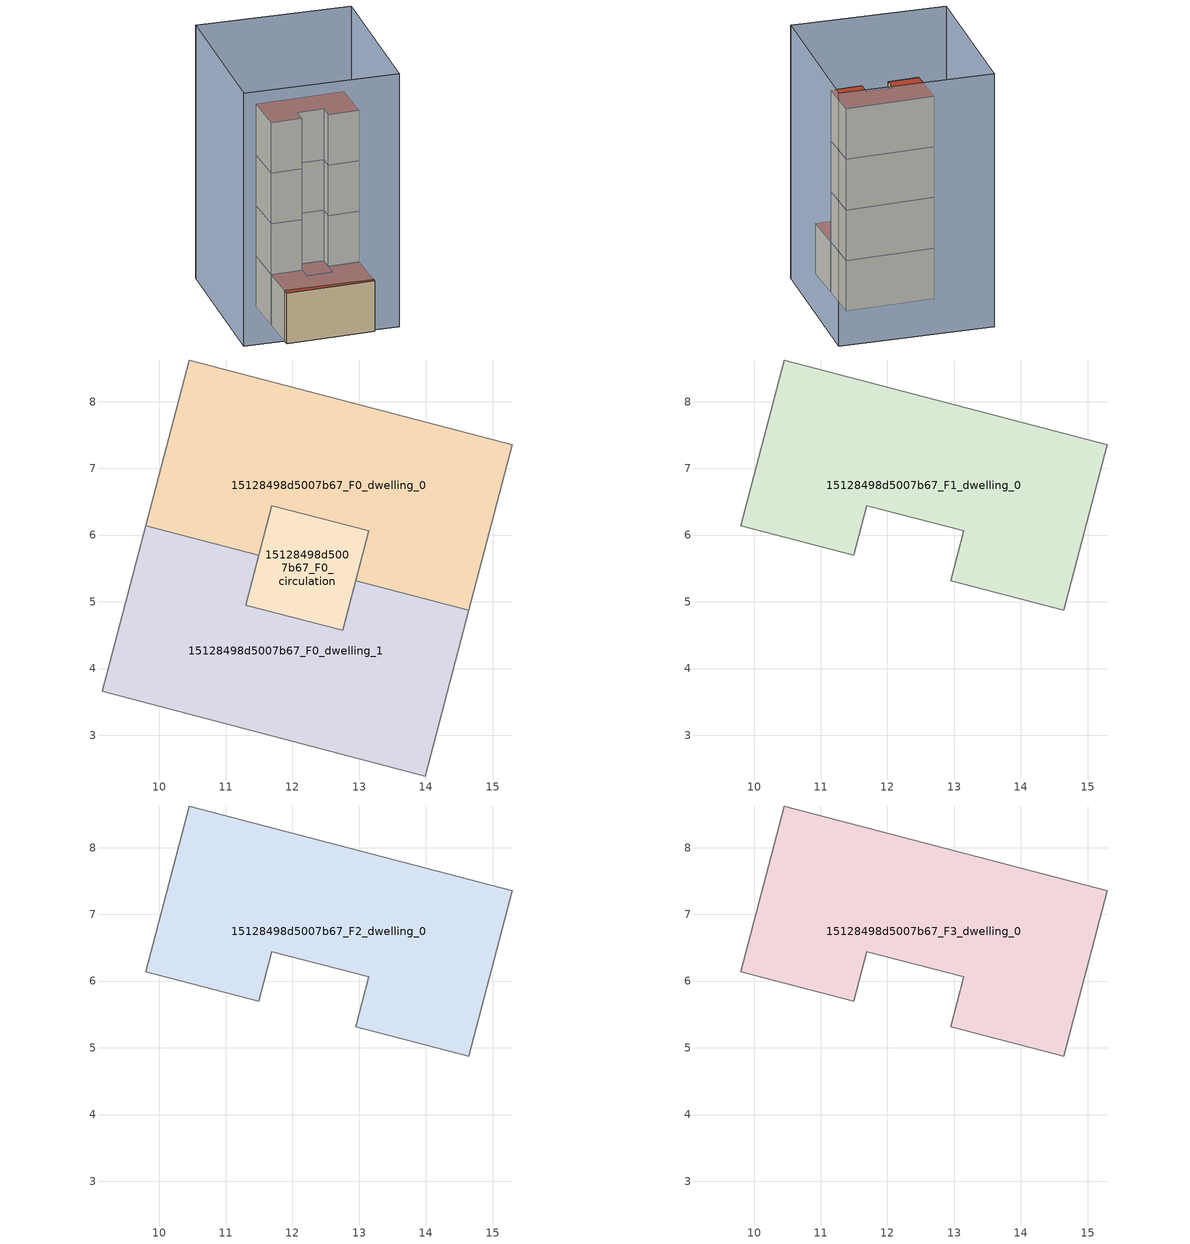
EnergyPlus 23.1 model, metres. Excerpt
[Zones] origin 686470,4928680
15128498d5007b67_F0_dwelling_0
 floor ground (EU_floor_Construction): 15.29,7.36 14.64,4.87 12.95,5.32 13.14,6.06 11.69,6.44 11.49,5.7 9.8,6.14 10.45,8.62 z0
 wall adiabatic (EU_wall_Construction): 11.49,5.7 11.69,6.44 / 13.14,6.06 12.95,5.32 14.64,4.87 15.29,7.36 10.45,8.62 9.8,6.14 z0:3
 wall to 15128498d5007b67_F0_dwelling_1 (EU_wall_Construction): 9.8,6.14 11.49,5.7 z0:3
 wall to 15128498d5007b67_F0_circulation (EU_wall_Construction): 11.69,6.44 13.14,6.06 z0:3
15128498d5007b67_F0_dwelling_1
 floor ground (EU_floor_Construction): 14.64,4.87 13.99,2.39 9.15,3.66 9.8,6.14 11.49,5.7 11.3,4.95 12.75,4.57 12.95,5.32 z0
 wall adiabatic (EU_wall_Construction): 9.8,6.14 9.15,3.66 13.99,2.39 14.64,4.87 12.95,5.32 12.75,4.57 11.3,4.95 11.49,5.7 z0:3
 roof outside (EU_roof_Construction): 13.99,2.39 14.64,4.87 12.95,5.32 12.75,4.57 11.3,4.95 11.49,5.7 9.8,6.14 9.15,3.66 z3
15128498d5007b67_F0_circulation
 floor ground (EU_floor_Construction): 13.14,6.06 12.75,4.57 11.3,4.95 11.69,6.44 z0
 wall adiabatic (EU_wall_Construction): 11.69,6.44 11.3,4.95 12.75,4.57 13.14,6.06 z0:3
 roof outside (EU_roof_Construction): 12.75,4.57 13.14,6.06 11.69,6.44 11.3,4.95 z3
15128498d5007b67_F1_dwelling_0
 floor to 15128498d5007b67_F0_dwelling_0 (EU_floor_Construction): 15.29,7.36 14.64,4.87 12.95,5.32 13.14,6.06 11.69,6.44 11.49,5.7 9.8,6.14 10.45,8.62 z3
 wall adiabatic (EU_wall_Construction): 10.45,8.62 9.8,6.14 11.49,5.7 11.69,6.44 13.14,6.06 12.95,5.32 14.64,4.87 15.29,7.36 10.45,8.62 z3:6
15128498d5007b67_F2_dwelling_0
 floor to 15128498d5007b67_F1_dwelling_0 (EU_floor_Construction): 15.29,7.36 14.64,4.87 12.95,5.32 13.14,6.06 11.69,6.44 11.49,5.7 9.8,6.14 10.45,8.62 z6
 wall adiabatic (EU_wall_Construction): 10.45,8.62 9.8,6.14 11.49,5.7 11.69,6.44 13.14,6.06 12.95,5.32 14.64,4.87 15.29,7.36 10.45,8.62 z6:9
15128498d5007b67_F3_dwelling_0
 floor to 15128498d5007b67_F2_dwelling_0 (EU_floor_Construction): 15.29,7.36 14.64,4.87 12.95,5.32 13.14,6.06 11.69,6.44 11.49,5.7 9.8,6.14 10.45,8.62 z9
 wall adiabatic (EU_wall_Construction): 10.45,8.62 9.8,6.14 11.49,5.7 11.69,6.44 13.14,6.06 12.95,5.32 14.64,4.87 15.29,7.36 10.45,8.62 z9:12
 roof outside (EU_roof_Construction): 14.64,4.87 15.29,7.36 10.45,8.62 9.8,6.14 11.49,5.7 11.69,6.44 13.14,6.06 12.95,5.32 z12
shading: 15.44,2.14 7.07,4.72 / 7.07,4.72 9.76,13.44 / 9.76,13.44 18.13,10.85 / 18.13,10.85 15.44,2.14 z0:15
[Building]
EU S2 Campaign: North Axis=0; Terrain=City; Solar Distribution=FullExterior
[Site:Location]
Bologna: Latitude=44.5; Longitude=11.25; Time Zone=1; Elevation=37
[SizingPeriod:WeatherFileDays]
AnnualSizingPeriod: Begin Month=1; Begin Day of Month=1; End Month=12; End Day of Month=31; Day of Week for Start Day=Monday; Use Weather File Daylight Saving Period=No; Use Weather File Rain and Snow Indicators=No
[MATERIAL]
EU_InternalMass_Material: Roughness=MediumRough; Thickness=0.1; Conductivity=1; Density=1800; Specific Heat=900; Thermal Absorptance=0.9; Solar Absorptance=0.7; Visible Absorptance=0.7
[MATERIAL:NOMASS] Roughness=MediumRough; Thermal Absorptance=0.9; Solar Absorptance=0.7; Visible Absorptance=0.7
Name | Thermal Resistance
EU_wall_NoMass | 0.937881
EU_roof_NoMass | 0.548572
EU_floor_NoMass | 0.71348
[CONSTRUCTION]
EU_wall_Construction: EU_wall_NoMass
EU_roof_Construction: EU_roof_NoMass
EU_floor_Construction: EU_floor_NoMass
EU_InternalMass_Construction: EU_InternalMass_Material
[ZONE] Type=1; Multiplier=1; Ceiling Height=autocalculate; Floor Area=autocalculate; Part of Total Floor Area=Yes
Name | Volume
15128498d5007b67_F0_dwelling_0; 15128498d5007b67_F1_dwelling_0; 15128498d5007b67_F2_dwelling_0; 15128498d5007b67_F3_dwelling_0 | 35.0815
15128498d5007b67_F0_dwelling_1 | 35.0823
15128498d5007b67_F0_circulation | 6.94043
[INTERNALMASS] Construction=EU_InternalMass_Construction
Name | Zone or ZoneList | Surface Area
15128498d5007b67_F0_dwelling_0_EU_InternalMass | 15128498d5007b67_F0_dwelling_0 | 11.6941
15128498d5007b67_F0_dwelling_1_EU_InternalMass | 15128498d5007b67_F0_dwelling_1 | 11.6941
15128498d5007b67_F1_dwelling_0_EU_InternalMass | 15128498d5007b67_F1_dwelling_0 | 25.7013
15128498d5007b67_F2_dwelling_0_EU_InternalMass | 15128498d5007b67_F2_dwelling_0 | 25.7013
15128498d5007b67_F3_dwelling_0_EU_InternalMass | 15128498d5007b67_F3_dwelling_0 | 25.7013
[OTHEREQUIPMENT] Fuel Type=Electricity; Design Level Calculation Method=Watts/Area; Power per Zone Floor Area=1; Fraction Latent=0; Fraction Radiant=0; Fraction Lost=0; Carbon Dioxide Generation Rate=0; EndUse Subcategory=EU_Step8_InternalGains
Name | Zone or ZoneList or Space or SpaceList | Schedule
EU_Step8_InternalGain_15128498d5007b67_F0_dwelling_0_f000 | 15128498d5007b67_F0_dwelling_0 | EU_Step8_GainSchedule_15128498d5007b67_F0_dwelling_0_f000
EU_Step8_InternalGain_15128498d5007b67_F0_dwelling_1_f000 | 15128498d5007b67_F0_dwelling_1 | EU_Step8_GainSchedule_15128498d5007b67_F0_dwelling_1_f000
EU_Step8_InternalGain_15128498d5007b67_F1_dwelling_0_f000 | 15128498d5007b67_F1_dwelling_0 | EU_Step8_GainSchedule_15128498d5007b67_F1_dwelling_0_f000
EU_Step8_InternalGain_15128498d5007b67_F2_dwelling_0_f000 | 15128498d5007b67_F2_dwelling_0 | EU_Step8_GainSchedule_15128498d5007b67_F2_dwelling_0_f000
EU_Step8_InternalGain_15128498d5007b67_F3_dwelling_0_f000 | 15128498d5007b67_F3_dwelling_0 | EU_Step8_GainSchedule_15128498d5007b67_F3_dwelling_0_f000
[ZONEINFILTRATION:DESIGNFLOWRATE]
EU_Circulation_Infiltration_15128498d5007b67_F0_circulation: Zone or ZoneList or Space or SpaceList=15128498d5007b67_F0_circulation; Schedule=EU_AlwaysOn; Design Flow Rate Calculation Method=Flow/Area; Flow Rate per Floor Area=0.0005; Constant Term Coefficient=1; Temperature Term Coefficient=0; Velocity Term Coefficient=0; Velocity Squared Term Coefficient=0
[ZONEVENTILATION:DESIGNFLOWRATE] Schedule=EU_AlwaysOn; Design Flow Rate Calculation Method=AirChanges/Hour; Air Changes per Hour=0.687892; Ventilation Type=Natural; Fan Pressure Rise=0; Fan Total Efficiency=1; Constant Term Coefficient=1; Temperature Term Coefficient=0; Velocity Term Coefficient=0; Velocity Squared Term Coefficient=0; Minimum Indoor Temperature=-100; Maximum Indoor Temperature=100; Delta Temperature=-100; Minimum Outdoor Temperature=-100; Maximum Outdoor Temperature=100; Maximum Wind Speed=40
Name | Zone or ZoneList or Space or SpaceList
EU_ConstantAir_15128498d5007b67_F0_dwelling_0 | 15128498d5007b67_F0_dwelling_0
EU_ConstantAir_15128498d5007b67_F0_dwelling_1 | 15128498d5007b67_F0_dwelling_1
EU_ConstantAir_15128498d5007b67_F1_dwelling_0 | 15128498d5007b67_F1_dwelling_0
EU_ConstantAir_15128498d5007b67_F2_dwelling_0 | 15128498d5007b67_F2_dwelling_0
EU_ConstantAir_15128498d5007b67_F3_dwelling_0 | 15128498d5007b67_F3_dwelling_0
[HVACTEMPLATE:THERMOSTAT] Constant Heating Setpoint=20; Constant Cooling Setpoint=50
EU_HeatOnly_15128498d5007b67_F0_dwelling_0; EU_HeatOnly_15128498d5007b67_F0_dwelling_1; EU_HeatOnly_15128498d5007b67_F1_dwelling_0; EU_HeatOnly_15128498d5007b67_F2_dwelling_0; EU_HeatOnly_15128498d5007b67_F3_dwelling_0
[HVACTEMPLATE:ZONE:IDEALLOADSAIRSYSTEM] System Availability Schedule=EU_AlwaysOn; Maximum Heating Supply Air Temperature=50; Minimum Cooling Supply Air Temperature=13; Maximum Heating Supply Air Humidity Ratio=0.0156; Minimum Cooling Supply Air Humidity Ratio=0.0077; Heating Limit=NoLimit; Cooling Limit=NoLimit; Heating Availability Schedule=EU_AlwaysOn; Cooling Availability Schedule=EU_CoolingOff; Dehumidification Control Type=ConstantSensibleHeatRatio; Cooling Sensible Heat Ratio=0.7; Dehumidification Setpoint=60; Humidification Control Type=None; Humidification Setpoint=30; Outdoor Air Method=None; Outdoor Air Flow Rate per Person=0.00944; Outdoor Air Flow Rate per Zone Floor Area=0; Outdoor Air Flow Rate per Zone=0; Demand Controlled Ventilation Type=None; Outdoor Air Economizer Type=NoEconomizer; Heat Recovery Type=None; Sensible Heat Recovery Effectiveness=0.7; Latent Heat Recovery Effectiveness=0.65
Name | Template Thermostat
15128498d5007b67_F0_dwelling_0 | EU_HeatOnly_15128498d5007b67_F0_dwelling_0
15128498d5007b67_F0_dwelling_1 | EU_HeatOnly_15128498d5007b67_F0_dwelling_1
15128498d5007b67_F1_dwelling_0 | EU_HeatOnly_15128498d5007b67_F1_dwelling_0
15128498d5007b67_F2_dwelling_0 | EU_HeatOnly_15128498d5007b67_F2_dwelling_0
15128498d5007b67_F3_dwelling_0 | EU_HeatOnly_15128498d5007b67_F3_dwelling_0
[SIZING:ZONE] Zone Cooling Design Supply Air Temperature Input Method=SupplyAirTemperature; Zone Cooling Design Supply Air Temperature=13; Zone Heating Design Supply Air Temperature Input Method=SupplyAirTemperature; Zone Heating Design Supply Air Temperature=50; Zone Cooling Design Supply Air Humidity Ratio=0.008; Zone Heating Design Supply Air Humidity Ratio=0.008; Cooling Design Air Flow Method=DesignDay; Cooling Design Air Flow Rate=0; Cooling Minimum Air Flow per Zone Floor Area=0.000762; Cooling Minimum Air Flow=0; Cooling Minimum Air Flow Fraction=0.2; Heating Design Air Flow Method=DesignDay; Heating Design Air Flow Rate=0; Heating Maximum Air Flow per Zone Floor Area=0.002032; Heating Maximum Air Flow=0.141576; Heating Maximum Air Flow Fraction=0.3; Account for Dedicated Outdoor Air System=No; Dedicated Outdoor Air System Control Strategy=NeutralSupplyAir; Dedicated Outdoor Air Low Setpoint Temperature for Design=autosize; Dedicated Outdoor Air High Setpoint Temperature for Design=autosize; Zone Load Sizing Method=Sensible Load Only No Latent Load; Zone Latent Cooling Design Supply Air Humidity Ratio Input Method=HumidityRatioDifference; Zone Cooling Design Supply Air Humidity Ratio Difference=0.005; Zone Latent Heating Design Supply Air Humidity Ratio Input Method=HumidityRatioDifference; Zone Humidification Design Supply Air Humidity Ratio Difference=0.005
15128498d5007b67_F0_dwelling_0; 15128498d5007b67_F0_dwelling_1; 15128498d5007b67_F1_dwelling_0; 15128498d5007b67_F2_dwelling_0; 15128498d5007b67_F3_dwelling_0
[SCHEDULE:CONSTANT]
Name | Hourly Value
EU_AlwaysOn | 1
EU_CoolingOff | 0
[SCHEDULE:FILE] Column Number=1; Rows to Skip at Top=0; Number of Hours of Data=8760; Column Separator=Comma; Interpolate to Timestep=No; Minutes per Item=60; Adjust Schedule for Daylight Savings=Yes
Name | File
EU_Step8_GainSchedule_15128498d5007b67_F0_dwelling_0_f000 | ../../schedules/15128498d5007b67/15128498d5007b67_F0_dwelling_0_f000_gain.csv
EU_Step8_GainSchedule_15128498d5007b67_F0_dwelling_1_f000 | ../../schedules/15128498d5007b67/15128498d5007b67_F0_dwelling_1_f000_gain.csv
EU_Step8_GainSchedule_15128498d5007b67_F1_dwelling_0_f000 | ../../schedules/15128498d5007b67/15128498d5007b67_F1_dwelling_0_f000_gain.csv
EU_Step8_GainSchedule_15128498d5007b67_F2_dwelling_0_f000 | ../../schedules/15128498d5007b67/15128498d5007b67_F2_dwelling_0_f000_gain.csv
EU_Step8_GainSchedule_15128498d5007b67_F3_dwelling_0_f000 | ../../schedules/15128498d5007b67/15128498d5007b67_F3_dwelling_0_f000_gain.csv
